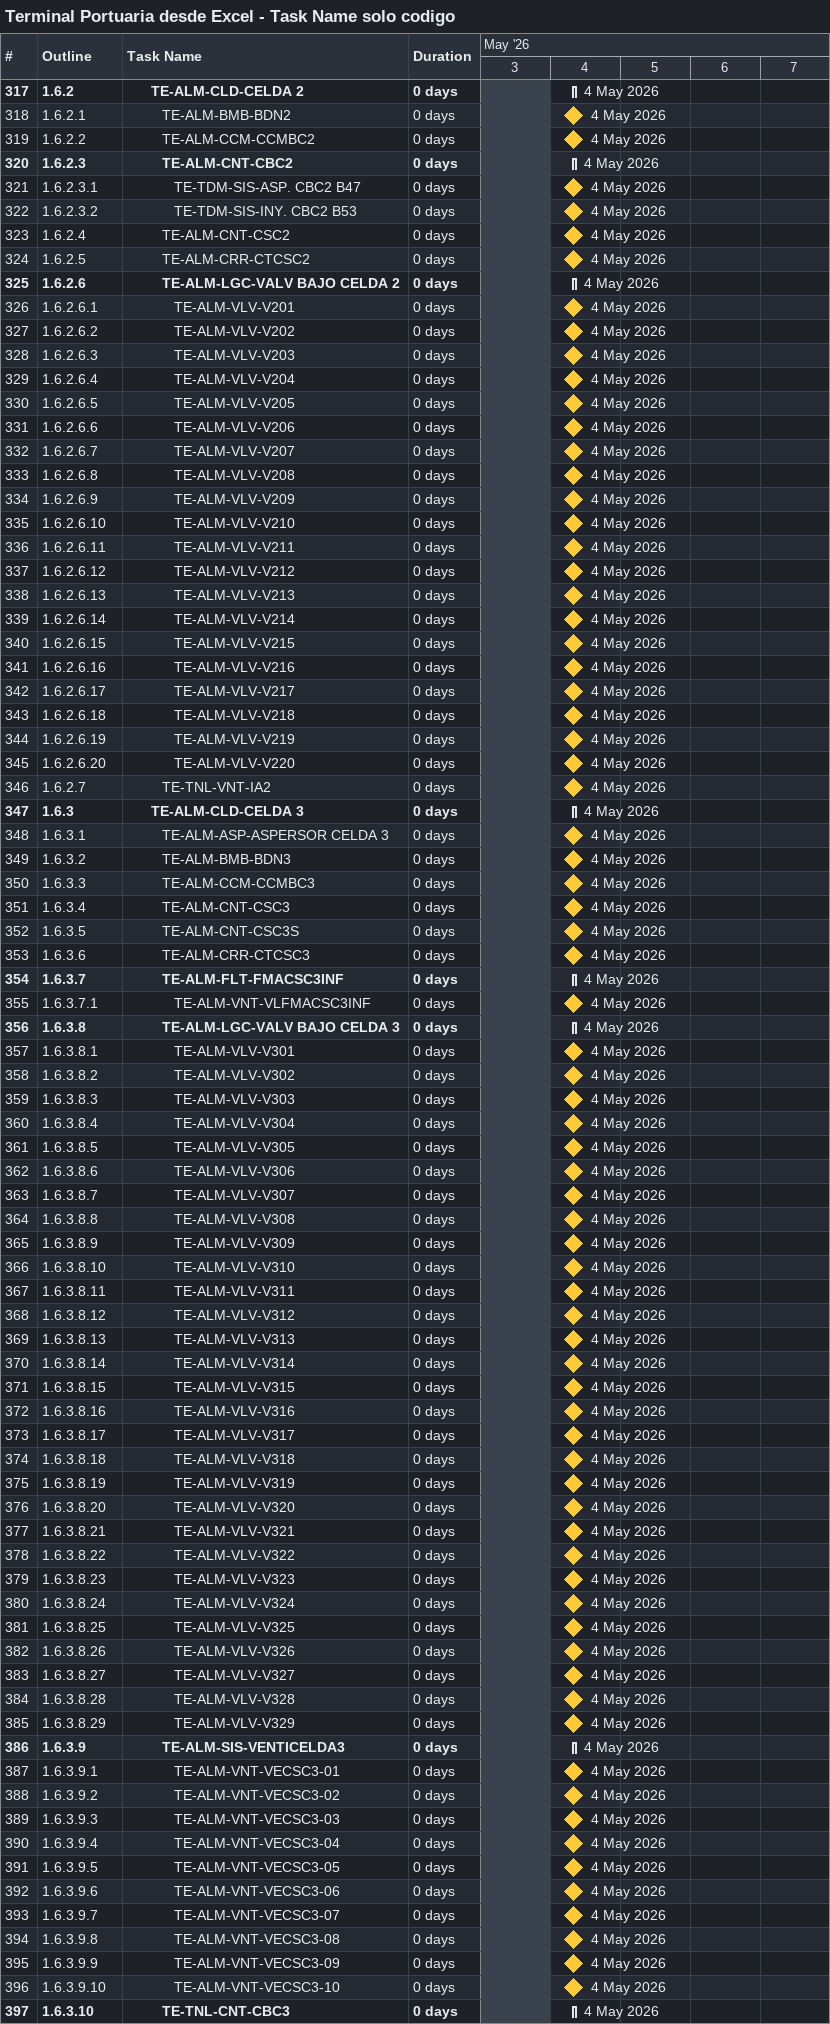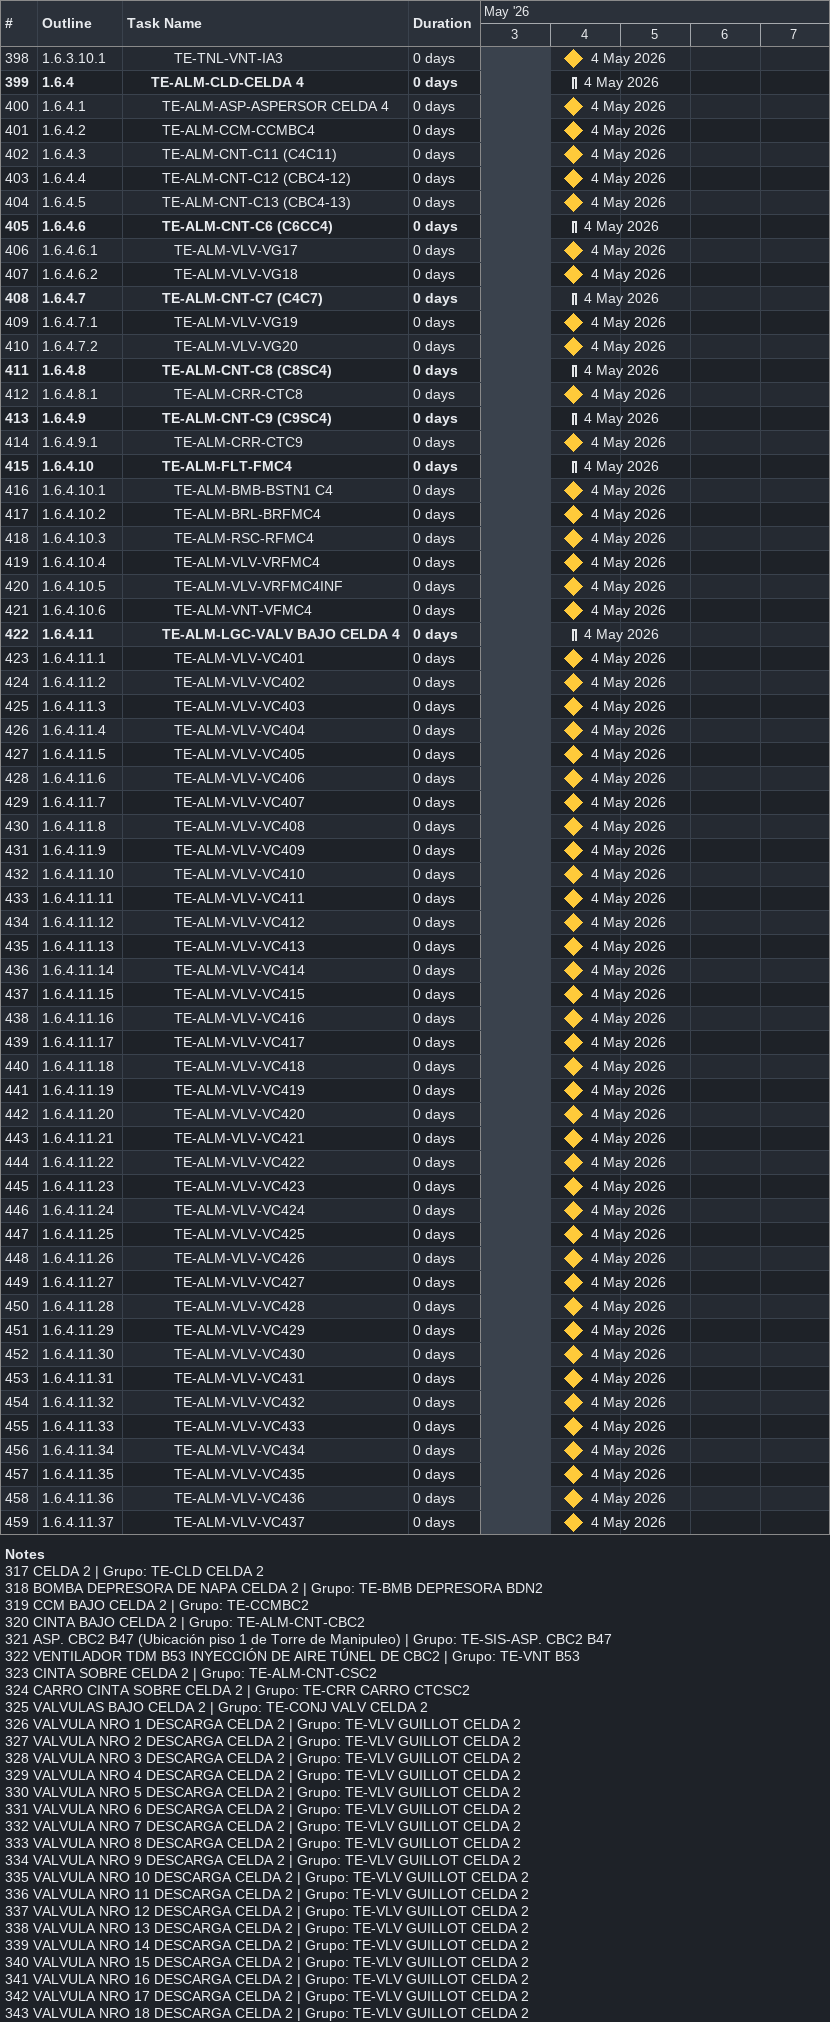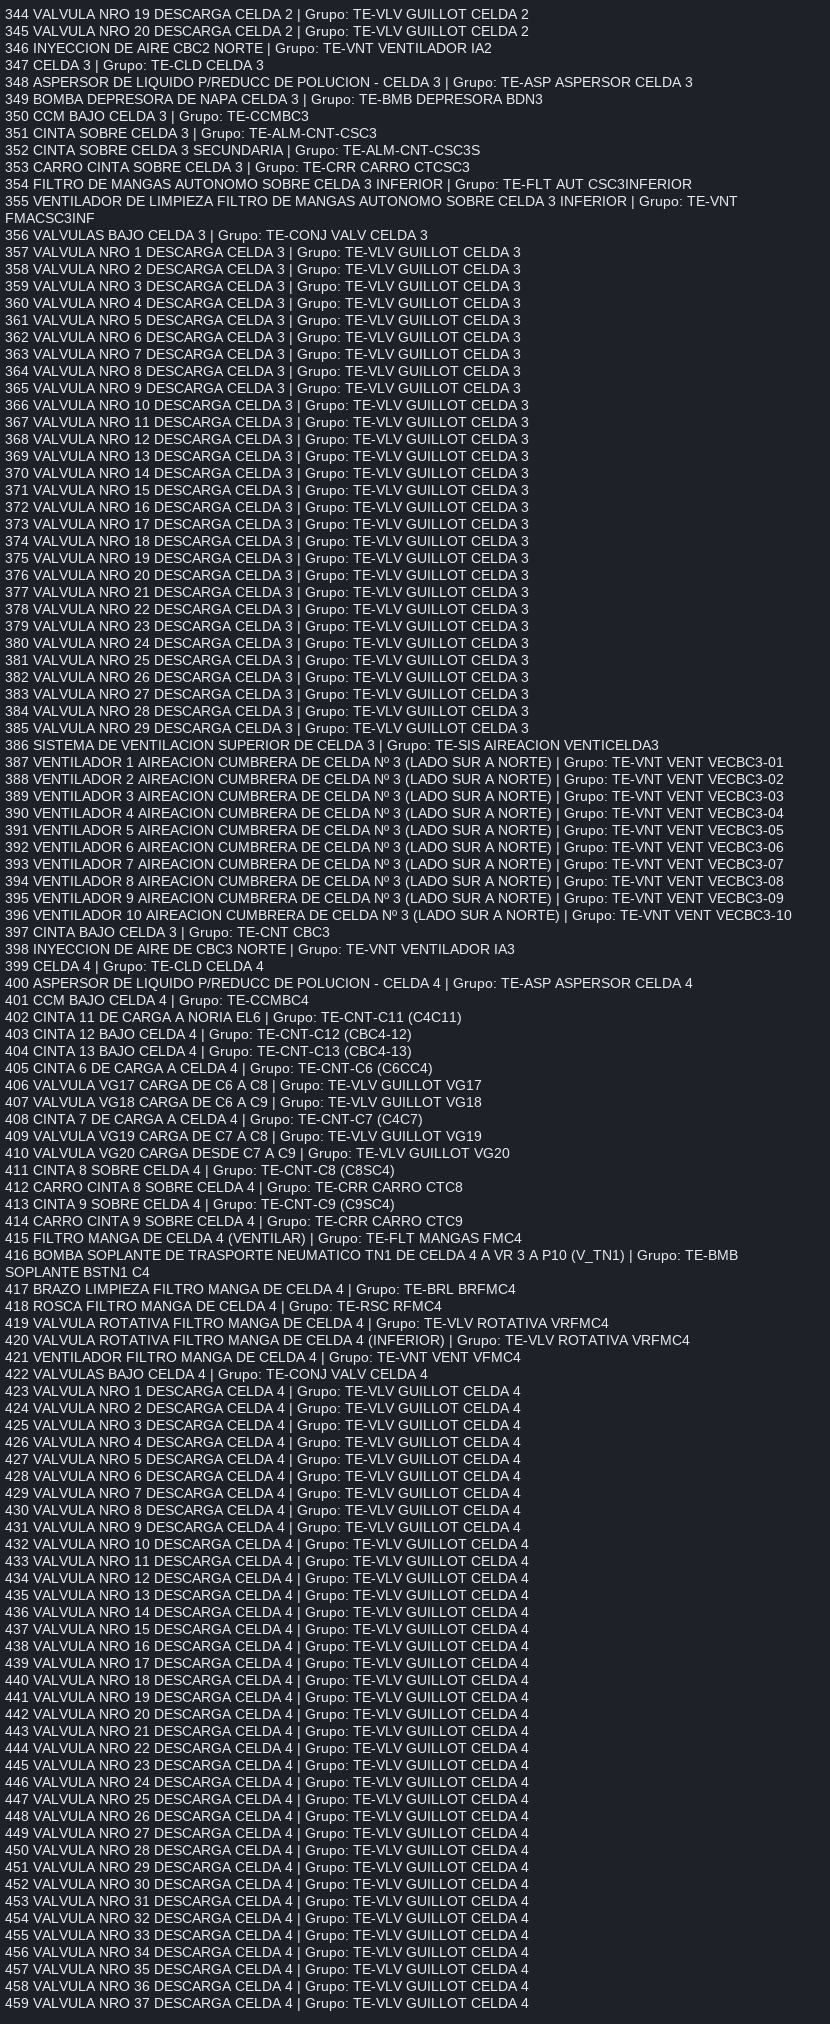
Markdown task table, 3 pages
Terminal Portuaria desde Excel - Task Name solo codigo

| ID | WBS | Task | Duration | Start | Finish |
|---|---|---|---|---|---|
| 317 | 1.6.2 | **TE-ALM-CLD-CELDA 2** | 0d | 2026-05-04 | 2026-05-04 |
| 318 | 1.6.2.1 | TE-ALM-BMB-BDN2 | 0d | 2026-05-04 | 2026-05-04 |
| 319 | 1.6.2.2 | TE-ALM-CCM-CCMBC2 | 0d | 2026-05-04 | 2026-05-04 |
| 320 | 1.6.2.3 | **TE-ALM-CNT-CBC2** | 0d | 2026-05-04 | 2026-05-04 |
| 321 | 1.6.2.3.1 | TE-TDM-SIS-ASP. CBC2 B47 | 0d | 2026-05-04 | 2026-05-04 |
| 322 | 1.6.2.3.2 | TE-TDM-SIS-INY. CBC2 B53 | 0d | 2026-05-04 | 2026-05-04 |
| 323 | 1.6.2.4 | TE-ALM-CNT-CSC2 | 0d | 2026-05-04 | 2026-05-04 |
| 324 | 1.6.2.5 | TE-ALM-CRR-CTCSC2 | 0d | 2026-05-04 | 2026-05-04 |
| 325 | 1.6.2.6 | **TE-ALM-LGC-VALV BAJO CELDA 2** | 0d | 2026-05-04 | 2026-05-04 |
| 326 | 1.6.2.6.1 | TE-ALM-VLV-V201 | 0d | 2026-05-04 | 2026-05-04 |
| 327 | 1.6.2.6.2 | TE-ALM-VLV-V202 | 0d | 2026-05-04 | 2026-05-04 |
| 328 | 1.6.2.6.3 | TE-ALM-VLV-V203 | 0d | 2026-05-04 | 2026-05-04 |
| 329 | 1.6.2.6.4 | TE-ALM-VLV-V204 | 0d | 2026-05-04 | 2026-05-04 |
| 330 | 1.6.2.6.5 | TE-ALM-VLV-V205 | 0d | 2026-05-04 | 2026-05-04 |
| 331 | 1.6.2.6.6 | TE-ALM-VLV-V206 | 0d | 2026-05-04 | 2026-05-04 |
| 332 | 1.6.2.6.7 | TE-ALM-VLV-V207 | 0d | 2026-05-04 | 2026-05-04 |
| 333 | 1.6.2.6.8 | TE-ALM-VLV-V208 | 0d | 2026-05-04 | 2026-05-04 |
| 334 | 1.6.2.6.9 | TE-ALM-VLV-V209 | 0d | 2026-05-04 | 2026-05-04 |
| 335 | 1.6.2.6.10 | TE-ALM-VLV-V210 | 0d | 2026-05-04 | 2026-05-04 |
| 336 | 1.6.2.6.11 | TE-ALM-VLV-V211 | 0d | 2026-05-04 | 2026-05-04 |
| 337 | 1.6.2.6.12 | TE-ALM-VLV-V212 | 0d | 2026-05-04 | 2026-05-04 |
| 338 | 1.6.2.6.13 | TE-ALM-VLV-V213 | 0d | 2026-05-04 | 2026-05-04 |
| 339 | 1.6.2.6.14 | TE-ALM-VLV-V214 | 0d | 2026-05-04 | 2026-05-04 |
| 340 | 1.6.2.6.15 | TE-ALM-VLV-V215 | 0d | 2026-05-04 | 2026-05-04 |
| 341 | 1.6.2.6.16 | TE-ALM-VLV-V216 | 0d | 2026-05-04 | 2026-05-04 |
| 342 | 1.6.2.6.17 | TE-ALM-VLV-V217 | 0d | 2026-05-04 | 2026-05-04 |
| 343 | 1.6.2.6.18 | TE-ALM-VLV-V218 | 0d | 2026-05-04 | 2026-05-04 |
| 344 | 1.6.2.6.19 | TE-ALM-VLV-V219 | 0d | 2026-05-04 | 2026-05-04 |
| 345 | 1.6.2.6.20 | TE-ALM-VLV-V220 | 0d | 2026-05-04 | 2026-05-04 |
| 346 | 1.6.2.7 | TE-TNL-VNT-IA2 | 0d | 2026-05-04 | 2026-05-04 |
| 347 | 1.6.3 | **TE-ALM-CLD-CELDA 3** | 0d | 2026-05-04 | 2026-05-04 |
| 348 | 1.6.3.1 | TE-ALM-ASP-ASPERSOR CELDA 3 | 0d | 2026-05-04 | 2026-05-04 |
| 349 | 1.6.3.2 | TE-ALM-BMB-BDN3 | 0d | 2026-05-04 | 2026-05-04 |
| 350 | 1.6.3.3 | TE-ALM-CCM-CCMBC3 | 0d | 2026-05-04 | 2026-05-04 |
| 351 | 1.6.3.4 | TE-ALM-CNT-CSC3 | 0d | 2026-05-04 | 2026-05-04 |
| 352 | 1.6.3.5 | TE-ALM-CNT-CSC3S | 0d | 2026-05-04 | 2026-05-04 |
| 353 | 1.6.3.6 | TE-ALM-CRR-CTCSC3 | 0d | 2026-05-04 | 2026-05-04 |
| 354 | 1.6.3.7 | **TE-ALM-FLT-FMACSC3INF** | 0d | 2026-05-04 | 2026-05-04 |
| 355 | 1.6.3.7.1 | TE-ALM-VNT-VLFMACSC3INF | 0d | 2026-05-04 | 2026-05-04 |
| 356 | 1.6.3.8 | **TE-ALM-LGC-VALV BAJO CELDA 3** | 0d | 2026-05-04 | 2026-05-04 |
| 357 | 1.6.3.8.1 | TE-ALM-VLV-V301 | 0d | 2026-05-04 | 2026-05-04 |
| 358 | 1.6.3.8.2 | TE-ALM-VLV-V302 | 0d | 2026-05-04 | 2026-05-04 |
| 359 | 1.6.3.8.3 | TE-ALM-VLV-V303 | 0d | 2026-05-04 | 2026-05-04 |
| 360 | 1.6.3.8.4 | TE-ALM-VLV-V304 | 0d | 2026-05-04 | 2026-05-04 |
| 361 | 1.6.3.8.5 | TE-ALM-VLV-V305 | 0d | 2026-05-04 | 2026-05-04 |
| 362 | 1.6.3.8.6 | TE-ALM-VLV-V306 | 0d | 2026-05-04 | 2026-05-04 |
| 363 | 1.6.3.8.7 | TE-ALM-VLV-V307 | 0d | 2026-05-04 | 2026-05-04 |
| 364 | 1.6.3.8.8 | TE-ALM-VLV-V308 | 0d | 2026-05-04 | 2026-05-04 |
| 365 | 1.6.3.8.9 | TE-ALM-VLV-V309 | 0d | 2026-05-04 | 2026-05-04 |
| 366 | 1.6.3.8.10 | TE-ALM-VLV-V310 | 0d | 2026-05-04 | 2026-05-04 |
| 367 | 1.6.3.8.11 | TE-ALM-VLV-V311 | 0d | 2026-05-04 | 2026-05-04 |
| 368 | 1.6.3.8.12 | TE-ALM-VLV-V312 | 0d | 2026-05-04 | 2026-05-04 |
| 369 | 1.6.3.8.13 | TE-ALM-VLV-V313 | 0d | 2026-05-04 | 2026-05-04 |
| 370 | 1.6.3.8.14 | TE-ALM-VLV-V314 | 0d | 2026-05-04 | 2026-05-04 |
| 371 | 1.6.3.8.15 | TE-ALM-VLV-V315 | 0d | 2026-05-04 | 2026-05-04 |
| 372 | 1.6.3.8.16 | TE-ALM-VLV-V316 | 0d | 2026-05-04 | 2026-05-04 |
| 373 | 1.6.3.8.17 | TE-ALM-VLV-V317 | 0d | 2026-05-04 | 2026-05-04 |
| 374 | 1.6.3.8.18 | TE-ALM-VLV-V318 | 0d | 2026-05-04 | 2026-05-04 |
| 375 | 1.6.3.8.19 | TE-ALM-VLV-V319 | 0d | 2026-05-04 | 2026-05-04 |
| 376 | 1.6.3.8.20 | TE-ALM-VLV-V320 | 0d | 2026-05-04 | 2026-05-04 |
| 377 | 1.6.3.8.21 | TE-ALM-VLV-V321 | 0d | 2026-05-04 | 2026-05-04 |
| 378 | 1.6.3.8.22 | TE-ALM-VLV-V322 | 0d | 2026-05-04 | 2026-05-04 |
| 379 | 1.6.3.8.23 | TE-ALM-VLV-V323 | 0d | 2026-05-04 | 2026-05-04 |
| 380 | 1.6.3.8.24 | TE-ALM-VLV-V324 | 0d | 2026-05-04 | 2026-05-04 |
| 381 | 1.6.3.8.25 | TE-ALM-VLV-V325 | 0d | 2026-05-04 | 2026-05-04 |
| 382 | 1.6.3.8.26 | TE-ALM-VLV-V326 | 0d | 2026-05-04 | 2026-05-04 |
| 383 | 1.6.3.8.27 | TE-ALM-VLV-V327 | 0d | 2026-05-04 | 2026-05-04 |
| 384 | 1.6.3.8.28 | TE-ALM-VLV-V328 | 0d | 2026-05-04 | 2026-05-04 |
| 385 | 1.6.3.8.29 | TE-ALM-VLV-V329 | 0d | 2026-05-04 | 2026-05-04 |
| 386 | 1.6.3.9 | **TE-ALM-SIS-VENTICELDA3** | 0d | 2026-05-04 | 2026-05-04 |
| 387 | 1.6.3.9.1 | TE-ALM-VNT-VECSC3-01 | 0d | 2026-05-04 | 2026-05-04 |
| 388 | 1.6.3.9.2 | TE-ALM-VNT-VECSC3-02 | 0d | 2026-05-04 | 2026-05-04 |
| 389 | 1.6.3.9.3 | TE-ALM-VNT-VECSC3-03 | 0d | 2026-05-04 | 2026-05-04 |
| 390 | 1.6.3.9.4 | TE-ALM-VNT-VECSC3-04 | 0d | 2026-05-04 | 2026-05-04 |
| 391 | 1.6.3.9.5 | TE-ALM-VNT-VECSC3-05 | 0d | 2026-05-04 | 2026-05-04 |
| 392 | 1.6.3.9.6 | TE-ALM-VNT-VECSC3-06 | 0d | 2026-05-04 | 2026-05-04 |
| 393 | 1.6.3.9.7 | TE-ALM-VNT-VECSC3-07 | 0d | 2026-05-04 | 2026-05-04 |
| 394 | 1.6.3.9.8 | TE-ALM-VNT-VECSC3-08 | 0d | 2026-05-04 | 2026-05-04 |
| 395 | 1.6.3.9.9 | TE-ALM-VNT-VECSC3-09 | 0d | 2026-05-04 | 2026-05-04 |
| 396 | 1.6.3.9.10 | TE-ALM-VNT-VECSC3-10 | 0d | 2026-05-04 | 2026-05-04 |
| 397 | 1.6.3.10 | **TE-TNL-CNT-CBC3** | 0d | 2026-05-04 | 2026-05-04 |
| 398 | 1.6.3.10.1 | TE-TNL-VNT-IA3 | 0d | 2026-05-04 | 2026-05-04 |
| 399 | 1.6.4 | **TE-ALM-CLD-CELDA 4** | 0d | 2026-05-04 | 2026-05-04 |
| 400 | 1.6.4.1 | TE-ALM-ASP-ASPERSOR CELDA 4 | 0d | 2026-05-04 | 2026-05-04 |
| 401 | 1.6.4.2 | TE-ALM-CCM-CCMBC4 | 0d | 2026-05-04 | 2026-05-04 |
| 402 | 1.6.4.3 | TE-ALM-CNT-C11 (C4C11) | 0d | 2026-05-04 | 2026-05-04 |
| 403 | 1.6.4.4 | TE-ALM-CNT-C12 (CBC4-12) | 0d | 2026-05-04 | 2026-05-04 |
| 404 | 1.6.4.5 | TE-ALM-CNT-C13 (CBC4-13) | 0d | 2026-05-04 | 2026-05-04 |
| 405 | 1.6.4.6 | **TE-ALM-CNT-C6 (C6CC4)** | 0d | 2026-05-04 | 2026-05-04 |
| 406 | 1.6.4.6.1 | TE-ALM-VLV-VG17 | 0d | 2026-05-04 | 2026-05-04 |
| 407 | 1.6.4.6.2 | TE-ALM-VLV-VG18 | 0d | 2026-05-04 | 2026-05-04 |
| 408 | 1.6.4.7 | **TE-ALM-CNT-C7 (C4C7)** | 0d | 2026-05-04 | 2026-05-04 |
| 409 | 1.6.4.7.1 | TE-ALM-VLV-VG19 | 0d | 2026-05-04 | 2026-05-04 |
| 410 | 1.6.4.7.2 | TE-ALM-VLV-VG20 | 0d | 2026-05-04 | 2026-05-04 |
| 411 | 1.6.4.8 | **TE-ALM-CNT-C8 (C8SC4)** | 0d | 2026-05-04 | 2026-05-04 |
| 412 | 1.6.4.8.1 | TE-ALM-CRR-CTC8 | 0d | 2026-05-04 | 2026-05-04 |
| 413 | 1.6.4.9 | **TE-ALM-CNT-C9 (C9SC4)** | 0d | 2026-05-04 | 2026-05-04 |
| 414 | 1.6.4.9.1 | TE-ALM-CRR-CTC9 | 0d | 2026-05-04 | 2026-05-04 |
| 415 | 1.6.4.10 | **TE-ALM-FLT-FMC4** | 0d | 2026-05-04 | 2026-05-04 |
| 416 | 1.6.4.10.1 | TE-ALM-BMB-BSTN1 C4 | 0d | 2026-05-04 | 2026-05-04 |
| 417 | 1.6.4.10.2 | TE-ALM-BRL-BRFMC4 | 0d | 2026-05-04 | 2026-05-04 |
| 418 | 1.6.4.10.3 | TE-ALM-RSC-RFMC4 | 0d | 2026-05-04 | 2026-05-04 |
| 419 | 1.6.4.10.4 | TE-ALM-VLV-VRFMC4 | 0d | 2026-05-04 | 2026-05-04 |
| 420 | 1.6.4.10.5 | TE-ALM-VLV-VRFMC4INF | 0d | 2026-05-04 | 2026-05-04 |
| 421 | 1.6.4.10.6 | TE-ALM-VNT-VFMC4 | 0d | 2026-05-04 | 2026-05-04 |
| 422 | 1.6.4.11 | **TE-ALM-LGC-VALV BAJO CELDA 4** | 0d | 2026-05-04 | 2026-05-04 |
| 423 | 1.6.4.11.1 | TE-ALM-VLV-VC401 | 0d | 2026-05-04 | 2026-05-04 |
| 424 | 1.6.4.11.2 | TE-ALM-VLV-VC402 | 0d | 2026-05-04 | 2026-05-04 |
| 425 | 1.6.4.11.3 | TE-ALM-VLV-VC403 | 0d | 2026-05-04 | 2026-05-04 |
| 426 | 1.6.4.11.4 | TE-ALM-VLV-VC404 | 0d | 2026-05-04 | 2026-05-04 |
| 427 | 1.6.4.11.5 | TE-ALM-VLV-VC405 | 0d | 2026-05-04 | 2026-05-04 |
| 428 | 1.6.4.11.6 | TE-ALM-VLV-VC406 | 0d | 2026-05-04 | 2026-05-04 |
| 429 | 1.6.4.11.7 | TE-ALM-VLV-VC407 | 0d | 2026-05-04 | 2026-05-04 |
| 430 | 1.6.4.11.8 | TE-ALM-VLV-VC408 | 0d | 2026-05-04 | 2026-05-04 |
| 431 | 1.6.4.11.9 | TE-ALM-VLV-VC409 | 0d | 2026-05-04 | 2026-05-04 |
| 432 | 1.6.4.11.10 | TE-ALM-VLV-VC410 | 0d | 2026-05-04 | 2026-05-04 |
| 433 | 1.6.4.11.11 | TE-ALM-VLV-VC411 | 0d | 2026-05-04 | 2026-05-04 |
| 434 | 1.6.4.11.12 | TE-ALM-VLV-VC412 | 0d | 2026-05-04 | 2026-05-04 |
| 435 | 1.6.4.11.13 | TE-ALM-VLV-VC413 | 0d | 2026-05-04 | 2026-05-04 |
| 436 | 1.6.4.11.14 | TE-ALM-VLV-VC414 | 0d | 2026-05-04 | 2026-05-04 |
| 437 | 1.6.4.11.15 | TE-ALM-VLV-VC415 | 0d | 2026-05-04 | 2026-05-04 |
| 438 | 1.6.4.11.16 | TE-ALM-VLV-VC416 | 0d | 2026-05-04 | 2026-05-04 |
| 439 | 1.6.4.11.17 | TE-ALM-VLV-VC417 | 0d | 2026-05-04 | 2026-05-04 |
| 440 | 1.6.4.11.18 | TE-ALM-VLV-VC418 | 0d | 2026-05-04 | 2026-05-04 |
| 441 | 1.6.4.11.19 | TE-ALM-VLV-VC419 | 0d | 2026-05-04 | 2026-05-04 |
| 442 | 1.6.4.11.20 | TE-ALM-VLV-VC420 | 0d | 2026-05-04 | 2026-05-04 |
| 443 | 1.6.4.11.21 | TE-ALM-VLV-VC421 | 0d | 2026-05-04 | 2026-05-04 |
| 444 | 1.6.4.11.22 | TE-ALM-VLV-VC422 | 0d | 2026-05-04 | 2026-05-04 |
| 445 | 1.6.4.11.23 | TE-ALM-VLV-VC423 | 0d | 2026-05-04 | 2026-05-04 |
| 446 | 1.6.4.11.24 | TE-ALM-VLV-VC424 | 0d | 2026-05-04 | 2026-05-04 |
| 447 | 1.6.4.11.25 | TE-ALM-VLV-VC425 | 0d | 2026-05-04 | 2026-05-04 |
| 448 | 1.6.4.11.26 | TE-ALM-VLV-VC426 | 0d | 2026-05-04 | 2026-05-04 |
| 449 | 1.6.4.11.27 | TE-ALM-VLV-VC427 | 0d | 2026-05-04 | 2026-05-04 |
| 450 | 1.6.4.11.28 | TE-ALM-VLV-VC428 | 0d | 2026-05-04 | 2026-05-04 |
| 451 | 1.6.4.11.29 | TE-ALM-VLV-VC429 | 0d | 2026-05-04 | 2026-05-04 |
| 452 | 1.6.4.11.30 | TE-ALM-VLV-VC430 | 0d | 2026-05-04 | 2026-05-04 |
| 453 | 1.6.4.11.31 | TE-ALM-VLV-VC431 | 0d | 2026-05-04 | 2026-05-04 |
| 454 | 1.6.4.11.32 | TE-ALM-VLV-VC432 | 0d | 2026-05-04 | 2026-05-04 |
| 455 | 1.6.4.11.33 | TE-ALM-VLV-VC433 | 0d | 2026-05-04 | 2026-05-04 |
| 456 | 1.6.4.11.34 | TE-ALM-VLV-VC434 | 0d | 2026-05-04 | 2026-05-04 |
| 457 | 1.6.4.11.35 | TE-ALM-VLV-VC435 | 0d | 2026-05-04 | 2026-05-04 |
| 458 | 1.6.4.11.36 | TE-ALM-VLV-VC436 | 0d | 2026-05-04 | 2026-05-04 |
| 459 | 1.6.4.11.37 | TE-ALM-VLV-VC437 | 0d | 2026-05-04 | 2026-05-04 |

Notes
- 317: CELDA 2 | Grupo: TE-CLD CELDA 2
- 318: BOMBA DEPRESORA DE NAPA CELDA 2 | Grupo: TE-BMB DEPRESORA BDN2
- 319: CCM BAJO CELDA 2 | Grupo: TE-CCMBC2
- 320: CINTA BAJO CELDA 2 | Grupo: TE-ALM-CNT-CBC2
- 321: ASP. CBC2 B47 (Ubicación piso 1 de Torre de Manipuleo) | Grupo: TE-SIS-ASP. CBC2 B47
- 322: VENTILADOR TDM B53 INYECCIÓN DE AIRE TÚNEL DE CBC2 | Grupo: TE-VNT B53
- 323: CINTA SOBRE CELDA 2 | Grupo: TE-ALM-CNT-CSC2
- 324: CARRO CINTA SOBRE CELDA 2 | Grupo: TE-CRR CARRO CTCSC2
- 325: VALVULAS BAJO CELDA 2 | Grupo: TE-CONJ VALV CELDA 2
- 326: VALVULA NRO 1 DESCARGA CELDA 2 | Grupo: TE-VLV GUILLOT CELDA 2
- 327: VALVULA NRO 2 DESCARGA CELDA 2 | Grupo: TE-VLV GUILLOT CELDA 2
- 328: VALVULA NRO 3 DESCARGA CELDA 2 | Grupo: TE-VLV GUILLOT CELDA 2
- 329: VALVULA NRO 4 DESCARGA CELDA 2 | Grupo: TE-VLV GUILLOT CELDA 2
- 330: VALVULA NRO 5 DESCARGA CELDA 2 | Grupo: TE-VLV GUILLOT CELDA 2
- 331: VALVULA NRO 6 DESCARGA CELDA 2 | Grupo: TE-VLV GUILLOT CELDA 2
- 332: VALVULA NRO 7 DESCARGA CELDA 2 | Grupo: TE-VLV GUILLOT CELDA 2
- 333: VALVULA NRO 8 DESCARGA CELDA 2 | Grupo: TE-VLV GUILLOT CELDA 2
- 334: VALVULA NRO 9 DESCARGA CELDA 2 | Grupo: TE-VLV GUILLOT CELDA 2
- 335: VALVULA NRO 10 DESCARGA CELDA 2 | Grupo: TE-VLV GUILLOT CELDA 2
- 336: VALVULA NRO 11 DESCARGA CELDA 2 | Grupo: TE-VLV GUILLOT CELDA 2
- 337: VALVULA NRO 12 DESCARGA CELDA 2 | Grupo: TE-VLV GUILLOT CELDA 2
- 338: VALVULA NRO 13 DESCARGA CELDA 2 | Grupo: TE-VLV GUILLOT CELDA 2
- 339: VALVULA NRO 14 DESCARGA CELDA 2 | Grupo: TE-VLV GUILLOT CELDA 2
- 340: VALVULA NRO 15 DESCARGA CELDA 2 | Grupo: TE-VLV GUILLOT CELDA 2
- 341: VALVULA NRO 16 DESCARGA CELDA 2 | Grupo: TE-VLV GUILLOT CELDA 2
- 342: VALVULA NRO 17 DESCARGA CELDA 2 | Grupo: TE-VLV GUILLOT CELDA 2
- 343: VALVULA NRO 18 DESCARGA CELDA 2 | Grupo: TE-VLV GUILLOT CELDA 2
- 344: VALVULA NRO 19 DESCARGA CELDA 2 | Grupo: TE-VLV GUILLOT CELDA 2
- 345: VALVULA NRO 20 DESCARGA CELDA 2 | Grupo: TE-VLV GUILLOT CELDA 2
- 346: INYECCION DE AIRE CBC2 NORTE | Grupo: TE-VNT VENTILADOR IA2
- 347: CELDA 3 | Grupo: TE-CLD CELDA 3
- 348: ASPERSOR DE LIQUIDO P/REDUCC DE POLUCION - CELDA 3 | Grupo: TE-ASP ASPERSOR CELDA 3
- 349: BOMBA DEPRESORA DE NAPA CELDA 3 | Grupo: TE-BMB DEPRESORA BDN3
- 350: CCM BAJO CELDA 3 | Grupo: TE-CCMBC3
- 351: CINTA SOBRE CELDA 3 | Grupo: TE-ALM-CNT-CSC3
- 352: CINTA SOBRE CELDA 3 SECUNDARIA | Grupo: TE-ALM-CNT-CSC3S
- 353: CARRO CINTA SOBRE CELDA 3 | Grupo: TE-CRR CARRO CTCSC3
- 354: FILTRO DE MANGAS AUTONOMO SOBRE CELDA 3 INFERIOR | Grupo: TE-FLT AUT CSC3INFERIOR
- 355: VENTILADOR DE LIMPIEZA FILTRO DE MANGAS AUTONOMO SOBRE CELDA 3 INFERIOR | Grupo: TE-VNT FMACSC3INF
- 356: VALVULAS BAJO CELDA 3 | Grupo: TE-CONJ VALV CELDA 3
- 357: VALVULA NRO 1 DESCARGA CELDA 3 | Grupo: TE-VLV GUILLOT CELDA 3
- 358: VALVULA NRO 2 DESCARGA CELDA 3 | Grupo: TE-VLV GUILLOT CELDA 3
- 359: VALVULA NRO 3 DESCARGA CELDA 3 | Grupo: TE-VLV GUILLOT CELDA 3
- 360: VALVULA NRO 4 DESCARGA CELDA 3 | Grupo: TE-VLV GUILLOT CELDA 3
- 361: VALVULA NRO 5 DESCARGA CELDA 3 | Grupo: TE-VLV GUILLOT CELDA 3
- 362: VALVULA NRO 6 DESCARGA CELDA 3 | Grupo: TE-VLV GUILLOT CELDA 3
- 363: VALVULA NRO 7 DESCARGA CELDA 3 | Grupo: TE-VLV GUILLOT CELDA 3
- 364: VALVULA NRO 8 DESCARGA CELDA 3 | Grupo: TE-VLV GUILLOT CELDA 3
- 365: VALVULA NRO 9 DESCARGA CELDA 3 | Grupo: TE-VLV GUILLOT CELDA 3
- 366: VALVULA NRO 10 DESCARGA CELDA 3 | Grupo: TE-VLV GUILLOT CELDA 3
- 367: VALVULA NRO 11 DESCARGA CELDA 3 | Grupo: TE-VLV GUILLOT CELDA 3
- 368: VALVULA NRO 12 DESCARGA CELDA 3 | Grupo: TE-VLV GUILLOT CELDA 3
- 369: VALVULA NRO 13 DESCARGA CELDA 3 | Grupo: TE-VLV GUILLOT CELDA 3
- 370: VALVULA NRO 14 DESCARGA CELDA 3 | Grupo: TE-VLV GUILLOT CELDA 3
- 371: VALVULA NRO 15 DESCARGA CELDA 3 | Grupo: TE-VLV GUILLOT CELDA 3
- 372: VALVULA NRO 16 DESCARGA CELDA 3 | Grupo: TE-VLV GUILLOT CELDA 3
- 373: VALVULA NRO 17 DESCARGA CELDA 3 | Grupo: TE-VLV GUILLOT CELDA 3
- 374: VALVULA NRO 18 DESCARGA CELDA 3 | Grupo: TE-VLV GUILLOT CELDA 3
- 375: VALVULA NRO 19 DESCARGA CELDA 3 | Grupo: TE-VLV GUILLOT CELDA 3
- 376: VALVULA NRO 20 DESCARGA CELDA 3 | Grupo: TE-VLV GUILLOT CELDA 3
- 377: VALVULA NRO 21 DESCARGA CELDA 3 | Grupo: TE-VLV GUILLOT CELDA 3
- 378: VALVULA NRO 22 DESCARGA CELDA 3 | Grupo: TE-VLV GUILLOT CELDA 3
- 379: VALVULA NRO 23 DESCARGA CELDA 3 | Grupo: TE-VLV GUILLOT CELDA 3
- 380: VALVULA NRO 24 DESCARGA CELDA 3 | Grupo: TE-VLV GUILLOT CELDA 3
- 381: VALVULA NRO 25 DESCARGA CELDA 3 | Grupo: TE-VLV GUILLOT CELDA 3
- 382: VALVULA NRO 26 DESCARGA CELDA 3 | Grupo: TE-VLV GUILLOT CELDA 3
- 383: VALVULA NRO 27 DESCARGA CELDA 3 | Grupo: TE-VLV GUILLOT CELDA 3
- 384: VALVULA NRO 28 DESCARGA CELDA 3 | Grupo: TE-VLV GUILLOT CELDA 3
- 385: VALVULA NRO 29 DESCARGA CELDA 3 | Grupo: TE-VLV GUILLOT CELDA 3
- 386: SISTEMA DE VENTILACION SUPERIOR DE CELDA 3 | Grupo: TE-SIS AIREACION VENTICELDA3
- 387: VENTILADOR 1 AIREACION CUMBRERA DE CELDA Nº 3 (LADO SUR A NORTE) | Grupo: TE-VNT VENT VECBC3-01
- 388: VENTILADOR 2 AIREACION CUMBRERA DE CELDA Nº 3 (LADO SUR A NORTE) | Grupo: TE-VNT VENT VECBC3-02
- 389: VENTILADOR 3 AIREACION CUMBRERA DE CELDA Nº 3 (LADO SUR A NORTE) | Grupo: TE-VNT VENT VECBC3-03
- 390: VENTILADOR 4 AIREACION CUMBRERA DE CELDA Nº 3 (LADO SUR A NORTE) | Grupo: TE-VNT VENT VECBC3-04
- 391: VENTILADOR 5 AIREACION CUMBRERA DE CELDA Nº 3 (LADO SUR A NORTE) | Grupo: TE-VNT VENT VECBC3-05
- 392: VENTILADOR 6 AIREACION CUMBRERA DE CELDA Nº 3 (LADO SUR A NORTE) | Grupo: TE-VNT VENT VECBC3-06
- 393: VENTILADOR 7 AIREACION CUMBRERA DE CELDA Nº 3 (LADO SUR A NORTE) | Grupo: TE-VNT VENT VECBC3-07
- 394: VENTILADOR 8 AIREACION CUMBRERA DE CELDA Nº 3 (LADO SUR A NORTE) | Grupo: TE-VNT VENT VECBC3-08
- 395: VENTILADOR 9 AIREACION CUMBRERA DE CELDA Nº 3 (LADO SUR A NORTE) | Grupo: TE-VNT VENT VECBC3-09
- 396: VENTILADOR 10 AIREACION CUMBRERA DE CELDA Nº 3 (LADO SUR A NORTE) | Grupo: TE-VNT VENT VECBC3-10
- 397: CINTA BAJO CELDA 3 | Grupo: TE-CNT CBC3
- 398: INYECCION DE AIRE DE CBC3 NORTE | Grupo: TE-VNT VENTILADOR IA3
- 399: CELDA 4 | Grupo: TE-CLD CELDA 4
- 400: ASPERSOR DE LIQUIDO P/REDUCC DE POLUCION - CELDA 4 | Grupo: TE-ASP ASPERSOR CELDA 4
- 401: CCM BAJO CELDA 4 | Grupo: TE-CCMBC4
- 402: CINTA 11 DE CARGA A NORIA EL6 | Grupo: TE-CNT-C11 (C4C11)
- 403: CINTA 12 BAJO CELDA 4 | Grupo: TE-CNT-C12 (CBC4-12)
- 404: CINTA 13 BAJO CELDA 4 | Grupo: TE-CNT-C13 (CBC4-13)
- 405: CINTA 6 DE CARGA A CELDA 4 | Grupo: TE-CNT-C6 (C6CC4)
- 406: VALVULA VG17 CARGA DE C6 A C8 | Grupo: TE-VLV GUILLOT VG17
- 407: VALVULA VG18 CARGA DE C6 A C9 | Grupo: TE-VLV GUILLOT VG18
- 408: CINTA 7 DE CARGA A CELDA 4 | Grupo: TE-CNT-C7 (C4C7)
- 409: VALVULA VG19 CARGA DE C7 A C8 | Grupo: TE-VLV GUILLOT VG19
- 410: VALVULA VG20 CARGA DESDE C7 A C9 | Grupo: TE-VLV GUILLOT VG20
- 411: CINTA 8 SOBRE CELDA 4 | Grupo: TE-CNT-C8 (C8SC4)
- 412: CARRO CINTA 8 SOBRE CELDA 4 | Grupo: TE-CRR CARRO CTC8
- 413: CINTA 9 SOBRE CELDA 4 | Grupo: TE-CNT-C9 (C9SC4)
- 414: CARRO CINTA 9 SOBRE CELDA 4 | Grupo: TE-CRR CARRO CTC9
- 415: FILTRO MANGA DE CELDA 4 (VENTILAR) | Grupo: TE-FLT MANGAS FMC4
- 416: BOMBA SOPLANTE DE TRASPORTE NEUMATICO TN1 DE CELDA 4 A VR 3 A P10 (V_TN1) | Grupo: TE-BMB SOPLANTE BSTN1 C4
- 417: BRAZO LIMPIEZA FILTRO MANGA DE CELDA 4 | Grupo: TE-BRL BRFMC4
- 418: ROSCA FILTRO MANGA DE CELDA 4 | Grupo: TE-RSC RFMC4
- 419: VALVULA ROTATIVA FILTRO MANGA DE CELDA 4 | Grupo: TE-VLV ROTATIVA VRFMC4
- 420: VALVULA ROTATIVA FILTRO MANGA DE CELDA 4 (INFERIOR) | Grupo: TE-VLV ROTATIVA VRFMC4
- 421: VENTILADOR FILTRO MANGA DE CELDA 4 | Grupo: TE-VNT VENT VFMC4
- 422: VALVULAS BAJO CELDA 4 | Grupo: TE-CONJ VALV CELDA 4
- 423: VALVULA NRO 1 DESCARGA CELDA 4 | Grupo: TE-VLV GUILLOT CELDA 4
- 424: VALVULA NRO 2 DESCARGA CELDA 4 | Grupo: TE-VLV GUILLOT CELDA 4
- 425: VALVULA NRO 3 DESCARGA CELDA 4 | Grupo: TE-VLV GUILLOT CELDA 4
- 426: VALVULA NRO 4 DESCARGA CELDA 4 | Grupo: TE-VLV GUILLOT CELDA 4
- 427: VALVULA NRO 5 DESCARGA CELDA 4 | Grupo: TE-VLV GUILLOT CELDA 4
- 428: VALVULA NRO 6 DESCARGA CELDA 4 | Grupo: TE-VLV GUILLOT CELDA 4
- 429: VALVULA NRO 7 DESCARGA CELDA 4 | Grupo: TE-VLV GUILLOT CELDA 4
- 430: VALVULA NRO 8 DESCARGA CELDA 4 | Grupo: TE-VLV GUILLOT CELDA 4
- 431: VALVULA NRO 9 DESCARGA CELDA 4 | Grupo: TE-VLV GUILLOT CELDA 4
- 432: VALVULA NRO 10 DESCARGA CELDA 4 | Grupo: TE-VLV GUILLOT CELDA 4
- 433: VALVULA NRO 11 DESCARGA CELDA 4 | Grupo: TE-VLV GUILLOT CELDA 4
- 434: VALVULA NRO 12 DESCARGA CELDA 4 | Grupo: TE-VLV GUILLOT CELDA 4
- 435: VALVULA NRO 13 DESCARGA CELDA 4 | Grupo: TE-VLV GUILLOT CELDA 4
- 436: VALVULA NRO 14 DESCARGA CELDA 4 | Grupo: TE-VLV GUILLOT CELDA 4
- 437: VALVULA NRO 15 DESCARGA CELDA 4 | Grupo: TE-VLV GUILLOT CELDA 4
- 438: VALVULA NRO 16 DESCARGA CELDA 4 | Grupo: TE-VLV GUILLOT CELDA 4
- 439: VALVULA NRO 17 DESCARGA CELDA 4 | Grupo: TE-VLV GUILLOT CELDA 4
- 440: VALVULA NRO 18 DESCARGA CELDA 4 | Grupo: TE-VLV GUILLOT CELDA 4
- 441: VALVULA NRO 19 DESCARGA CELDA 4 | Grupo: TE-VLV GUILLOT CELDA 4
- 442: VALVULA NRO 20 DESCARGA CELDA 4 | Grupo: TE-VLV GUILLOT CELDA 4
- 443: VALVULA NRO 21 DESCARGA CELDA 4 | Grupo: TE-VLV GUILLOT CELDA 4
- 444: VALVULA NRO 22 DESCARGA CELDA 4 | Grupo: TE-VLV GUILLOT CELDA 4
- 445: VALVULA NRO 23 DESCARGA CELDA 4 | Grupo: TE-VLV GUILLOT CELDA 4
- 446: VALVULA NRO 24 DESCARGA CELDA 4 | Grupo: TE-VLV GUILLOT CELDA 4
- 447: VALVULA NRO 25 DESCARGA CELDA 4 | Grupo: TE-VLV GUILLOT CELDA 4
- 448: VALVULA NRO 26 DESCARGA CELDA 4 | Grupo: TE-VLV GUILLOT CELDA 4
- 449: VALVULA NRO 27 DESCARGA CELDA 4 | Grupo: TE-VLV GUILLOT CELDA 4
- 450: VALVULA NRO 28 DESCARGA CELDA 4 | Grupo: TE-VLV GUILLOT CELDA 4
- 451: VALVULA NRO 29 DESCARGA CELDA 4 | Grupo: TE-VLV GUILLOT CELDA 4
- 452: VALVULA NRO 30 DESCARGA CELDA 4 | Grupo: TE-VLV GUILLOT CELDA 4
- 453: VALVULA NRO 31 DESCARGA CELDA 4 | Grupo: TE-VLV GUILLOT CELDA 4
- 454: VALVULA NRO 32 DESCARGA CELDA 4 | Grupo: TE-VLV GUILLOT CELDA 4
- 455: VALVULA NRO 33 DESCARGA CELDA 4 | Grupo: TE-VLV GUILLOT CELDA 4
- 456: VALVULA NRO 34 DESCARGA CELDA 4 | Grupo: TE-VLV GUILLOT CELDA 4
- 457: VALVULA NRO 35 DESCARGA CELDA 4 | Grupo: TE-VLV GUILLOT CELDA 4
- 458: VALVULA NRO 36 DESCARGA CELDA 4 | Grupo: TE-VLV GUILLOT CELDA 4
- 459: VALVULA NRO 37 DESCARGA CELDA 4 | Grupo: TE-VLV GUILLOT CELDA 4
